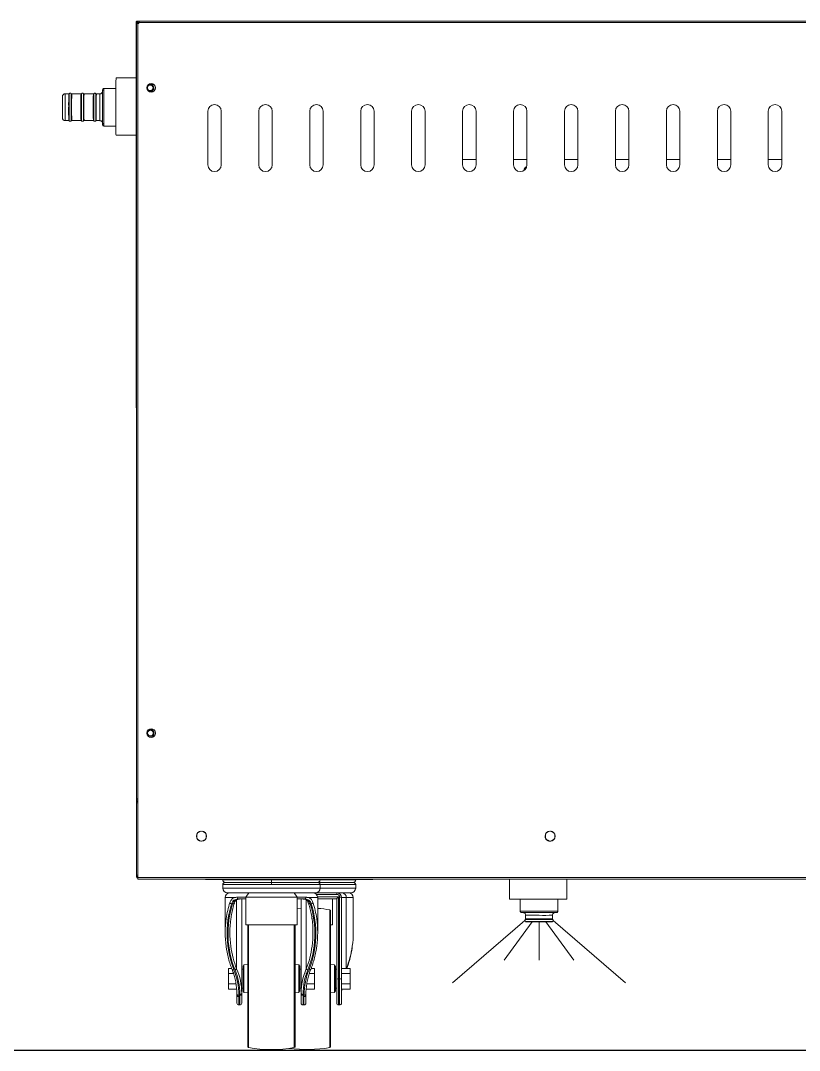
# Model space of a CAD drawing. Header units: millimetres. Extents: x 54215 to 67697, y 23496 to 56611.
# Drawn here: x 57917.3 to 57975.4, y 31055 to 31131.8 of the extents above; entities that cross this region are included whole.
import ezdxf

# ---------------------------------------------------------------- set-up
doc = ezdxf.new("R2010")
doc.units = ezdxf.units.MM
doc.layers.add('no3_paslanmaz gorunus on', color=163, linetype='Continuous', lineweight=15)

# ---------------------------------------------------------------- blocks, each defined once
blk = doc.blocks.new('ASFH8LO')
at = {"layer": 'no3_paslanmaz gorunus on', "linetype": 'Continuous', "lineweight": 0}
for p, q in [((9270.857, 2345.037), (9270.833, 2345.037)), ((9270.857, 2287.594), (9270.833, 2344.938)), ((9270.957, 2345.039), (9270.857, 2345.039)), ((9270.857, 2344.941), (9270.857, 2345.039)), ((9270.857, 2287.102), (9270.857, 2344.941)), ((9270.857, 2344.941), (9270.957, 2344.941)), ((9270.934, 2345.039), (9270.934, 2345.139)), ((9270.957, 2344.941), (9270.957, 2345.039)), ((9270.957, 2345.037), (9270.973, 2345.037)), ((9270.958, 2287.102), (9270.958, 2344.941)), ((9270.973, 2345.039), (9270.973, 2345.139)), ((9270.973, 2345.139), (9271.073, 2345.139)), ((9270.973, 2345.039), (9271.073, 2345.039)), ((9270.973, 2344.939), (9270.973, 2345.039)), ((9358.16, 2345.139), (9271.073, 2345.139)), ((9271.073, 2345.139), (9271.073, 2345.039)), ((9358.161, 2345.039), (9271.073, 2345.039)), ((9275.697, 2345.139), (9346.585, 2345.17)), ((9276.185, 2338.404), (9276.185, 2334.404)), ((9277.185, 2334.404), (9277.185, 2338.404)), ((9279.985, 2338.404), (9279.985, 2334.404)), ((9280.985, 2334.404), (9280.985, 2338.404)), ((9283.785, 2338.404), (9283.785, 2334.404)), ((9284.785, 2334.404), (9284.785, 2338.404)), ((9287.585, 2338.404), (9287.585, 2334.404)), ((9288.585, 2334.404), (9288.585, 2338.404)), ((9291.385, 2338.404), (9291.385, 2334.404)), ((9292.385, 2334.404), (9292.385, 2338.404)), ((9295.185, 2338.404), (9295.185, 2334.404)), ((9296.185, 2334.404), (9296.185, 2338.404)), ((9298.985, 2338.404), (9298.985, 2334.404)), ((9299.985, 2334.404), (9299.985, 2338.404)), ((9302.785, 2338.404), (9302.785, 2334.404)), ((9303.785, 2334.404), (9303.785, 2338.404)), ((9306.585, 2338.404), (9306.585, 2334.404)), ((9307.585, 2334.404), (9307.585, 2338.404)), ((9310.385, 2338.404), (9310.385, 2334.404)), ((9311.385, 2334.404), (9311.385, 2338.404)), ((9314.185, 2338.404), (9314.185, 2334.404)), ((9315.185, 2334.404), (9315.185, 2338.404)), ((9317.985, 2338.404), (9317.985, 2334.404)), ((9318.985, 2334.404), (9318.985, 2338.404)), ((9296.185, 2334.81), (9295.185, 2334.81)), ((9299.985, 2334.81), (9298.985, 2334.81)), ((9303.785, 2334.81), (9302.785, 2334.81)), ((9307.585, 2334.81), (9306.585, 2334.81)), ((9311.385, 2334.81), (9310.385, 2334.81)), ((9315.185, 2334.81), (9314.185, 2334.81)), ((9318.985, 2334.81), (9317.985, 2334.81)), ((9270.958, 2287.102), (9270.857, 2287.102)), ((9270.858, 2287.001), (9270.858, 2287.102)), ((9270.858, 2286.901), (9270.858, 2287.001)), ((9270.958, 2286.901), (9270.858, 2286.901)), ((9270.958, 2286.801), (9270.858, 2286.801)), ((9270.86, 2281.401), (9270.858, 2286.801)), ((9270.958, 2287.102), (9270.96, 2287.102)), ((9270.958, 2286.901), (9270.958, 2287.001)), ((9270.96, 2282.352), (9270.958, 2286.801)), ((9270.959, 2287.001), (9270.959, 2287.102)), ((9270.959, 2287.001), (9270.96, 2287.001)), ((9270.959, 2287), (9270.959, 2287.001)), ((9270.959, 2287), (9270.96, 2287)), ((9270.96, 2284.301), (9270.959, 2287)), ((9270.96, 2287.102), (9270.96, 2281.21)), ((9275.352, 2284.188), (9275.368, 2284.457)), ((9275.433, 2284.555), (9275.674, 2284.675)), ((9275.79, 2284.668), (9276.015, 2284.52)), ((9276.067, 2284.415), (9276.051, 2284.146)), ((9301.352, 2284.188), (9301.368, 2284.457)), ((9301.359, 2284.302), (9301.368, 2284.146)), ((9301.534, 2284.605), (9301.404, 2284.52)), ((9301.433, 2284.555), (9301.674, 2284.675)), ((9301.885, 2284.605), (9301.746, 2284.675)), ((9301.79, 2284.668), (9302.015, 2284.52)), ((9302.06, 2284.302), (9302.051, 2284.457)), ((9302.067, 2284.415), (9302.051, 2284.146)), ((9275.629, 2283.935), (9275.404, 2284.084)), ((9275.987, 2284.049), (9275.746, 2283.928)), ((9301.629, 2283.935), (9301.404, 2284.084)), ((9301.534, 2283.998), (9301.674, 2283.928)), ((9301.987, 2284.049), (9301.746, 2283.928)), ((9301.885, 2283.998), (9302.015, 2284.084)), ((9270.96, 2281.401), (9270.86, 2281.401)), ((9270.96, 2281.301), (9270.86, 2281.301)), ((9358.26, 2281.21), (9270.96, 2281.21)), ((9270.96, 2281.1), (9270.96, 2281.21)), ((9358.26, 2281.1), (9270.96, 2281.1)), ((9270.961, 2281.1), (9270.961, 2281.098)), ((9275.71, 2281.1), (9271.161, 2281.098)), ((9271.161, 2281.1), (9271.161, 2281.098)), ((9276.463, 2281.066), (9276.069, 2281.066)), ((9276.463, 2281.066), (9276.463, 2281.1)), ((9285.39, 2281.066), (9276.463, 2281.066)), ((9277.3, 2281.066), (9277.3, 2281.053)), ((9280.927, 2281.053), (9277.3, 2281.053)), ((9284.554, 2281.053), (9280.927, 2281.053)), ((9284.554, 2281.053), (9284.554, 2281.066)), ((9287.21, 2281.053), (9284.554, 2281.053)), ((9285.39, 2281.066), (9285.39, 2281.1)), ((9285.784, 2281.066), (9285.39, 2281.066)), ((9288.046, 2281.066), (9285.784, 2281.066)), ((9287.21, 2281.053), (9287.21, 2281.066)), ((9288.046, 2281.1), (9288.046, 2281.066)), ((9288.44, 2281.066), (9288.046, 2281.066)), ((9277.3, 2280.688), (9277.3, 2280.426)), ((9277.3, 2280.688), (9280.927, 2280.688)), ((9277.3, 2280.426), (9284.554, 2280.426)), ((9277.424, 2280.84), (9280.927, 2280.84)), ((9280.927, 2280.84), (9284.43, 2280.84)), ((9280.927, 2280.688), (9284.554, 2280.688)), ((9284.433, 2280.84), (9287.086, 2280.84)), ((9284.554, 2280.426), (9284.554, 2280.688)), ((9284.554, 2280.688), (9287.21, 2280.688)), ((9284.554, 2280.426), (9287.21, 2280.426)), ((9287.21, 2280.426), (9287.21, 2280.688)), ((9277.477, 2279.722), (9277.477, 2277.115)), ((9278.152, 2279.722), (9277.477, 2279.722)), ((9279.236, 2280.074), (9277.652, 2280.074)), ((9278.332, 2274.399), (9278.332, 2279.551)), ((9279.012, 2279.743), (9278.366, 2279.743)), ((9279.015, 2279.616), (9278.47, 2279.616)), ((9278.709, 2272.569), (9278.709, 2279.616)), ((9279.015, 2279.757), (9279.012, 2279.743)), ((9279.236, 2280.074), (9279.015, 2279.757)), ((9279.015, 2279.757), (9282.838, 2279.757)), ((9279.015, 2277.7), (9279.015, 2279.757)), ((9279.785, 2280.074), (9279.236, 2280.074)), ((9282.069, 2280.074), (9279.785, 2280.074)), ((9282.618, 2280.074), (9282.069, 2280.074)), ((9284.202, 2280.074), (9282.618, 2280.074)), ((9282.838, 2279.757), (9282.618, 2280.074)), ((9282.841, 2279.757), (9282.838, 2279.757)), ((9282.841, 2277.7), (9282.841, 2279.757)), ((9283.487, 2279.743), (9282.841, 2279.743)), ((9283.383, 2279.616), (9282.841, 2279.616)), ((9283.144, 2272.569), (9283.144, 2279.616)), ((9283.521, 2279.549), (9283.521, 2274.399)), ((9284.376, 2279.722), (9283.702, 2279.722)), ((9284.202, 2280.074), (9285.8, 2280.074)), ((9285.8, 2279.963), (9284.281, 2279.963)), ((9284.37, 2279.787), (9285.941, 2279.787)), ((9284.376, 2277.115), (9284.376, 2279.722)), ((9285.8, 2279.616), (9284.376, 2279.616)), ((9285.494, 2277.7), (9285.494, 2279.616)), ((9285.8, 2279.963), (9285.8, 2280.074)), ((9285.8, 2280.074), (9285.91, 2280.074)), ((9285.8, 2273.623), (9285.8, 2279.619)), ((9286.858, 2280.074), (9285.91, 2280.074)), ((9285.941, 2279.787), (9285.941, 2273.652)), ((9286.011, 2273.652), (9286.011, 2279.751)), ((9286.152, 2279.722), (9286.152, 2273.623)), ((9286.506, 2279.722), (9286.152, 2279.722)), ((9286.506, 2274.433), (9286.506, 2279.722)), ((9287.032, 2279.722), (9286.506, 2279.722)), ((9287.032, 2277.115), (9287.032, 2279.722)), ((9277.953, 2279.264), (9278.031, 2279.264)), ((9278.164, 2279.296), (9278.165, 2279.298)), ((9283.144, 2278.936), (9282.841, 2278.919)), ((9283.689, 2279.296), (9283.689, 2279.298)), ((9283.822, 2279.264), (9283.901, 2279.264)), ((9285.284, 2278.807), (9285.284, 2268.523)), ((9285.343, 2278.737), (9285.343, 2273.665)), ((9282.841, 2277.7), (9279.015, 2277.7)), ((9279.167, 2268.592), (9279.167, 2277.7)), ((9279.226, 2273.665), (9279.226, 2277.7)), ((9282.628, 2273.665), (9282.628, 2277.7)), ((9282.687, 2268.592), (9282.687, 2277.7)), ((9285.494, 2277.7), (9285.343, 2277.7)), ((9277.716, 2274.433), (9277.716, 2274.049)), ((9277.965, 2274.433), (9277.716, 2274.433)), ((9278.815, 2274.369), (9278.709, 2274.369)), ((9278.879, 2274.696), (9278.873, 2274.687)), ((9279.167, 2274.721), (9278.879, 2274.696)), ((9278.879, 2273.665), (9278.879, 2274.696)), ((9282.974, 2274.696), (9282.687, 2274.721)), ((9282.985, 2274.679), (9282.974, 2274.696)), ((9282.974, 2274.696), (9282.974, 2273.665)), ((9283.144, 2274.369), (9283.039, 2274.369)), ((9284.137, 2274.433), (9283.887, 2274.433)), ((9284.137, 2274.433), (9284.137, 2274.049)), ((9285.63, 2274.696), (9285.343, 2274.721)), ((9285.641, 2274.679), (9285.63, 2274.696)), ((9285.63, 2274.696), (9285.63, 2273.665)), ((9285.8, 2274.369), (9285.695, 2274.369)), ((9286.152, 2274.433), (9286.793, 2274.433)), ((9286.793, 2274.049), (9286.793, 2274.433)), ((9278.104, 2274.049), (9277.716, 2274.049)), ((9277.716, 2274.049), (9277.716, 2273.281)), ((9278.879, 2272.634), (9278.879, 2273.665)), ((9279.226, 2268.523), (9279.226, 2273.665)), ((9282.628, 2268.523), (9282.628, 2273.665)), ((9282.974, 2273.665), (9282.974, 2272.634)), ((9283.496, 2274.049), (9283.535, 2274.049)), ((9283.749, 2274.049), (9284.137, 2274.049)), ((9284.137, 2274.049), (9284.137, 2273.281)), ((9285.343, 2273.665), (9285.343, 2268.592)), ((9285.63, 2273.665), (9285.63, 2272.634)), ((9285.8, 2271.848), (9285.8, 2273.623)), ((9285.941, 2273.652), (9286.011, 2273.652)), ((9285.941, 2273.652), (9285.941, 2271.708)), ((9286.011, 2271.708), (9286.011, 2273.652)), ((9286.793, 2274.049), (9286.152, 2274.049)), ((9286.152, 2273.623), (9286.152, 2271.848)), ((9286.793, 2273.281), (9286.793, 2274.049)), ((9277.716, 2273.281), (9277.716, 2272.897)), ((9278.286, 2273.281), (9277.716, 2273.281)), ((9278.333, 2272.897), (9277.716, 2272.897)), ((9278.709, 2272.96), (9278.815, 2272.96)), ((9278.709, 2272.569), (9278.709, 2272.514)), ((9278.868, 2272.65), (9278.879, 2272.634)), ((9278.879, 2272.634), (9279.167, 2272.609)), ((9282.687, 2272.609), (9282.974, 2272.634)), ((9282.974, 2272.634), (9282.98, 2272.643)), ((9283.039, 2272.96), (9283.144, 2272.96)), ((9283.144, 2272.514), (9283.144, 2272.569)), ((9284.137, 2272.897), (9283.521, 2272.897)), ((9284.137, 2273.281), (9283.567, 2273.281)), ((9284.137, 2273.281), (9284.137, 2272.897)), ((9285.343, 2272.609), (9285.63, 2272.634)), ((9285.63, 2272.634), (9285.636, 2272.643)), ((9285.695, 2272.96), (9285.8, 2272.96)), ((9286.152, 2273.281), (9286.793, 2273.281)), ((9286.152, 2272.897), (9286.793, 2272.897)), ((9286.793, 2272.897), (9286.793, 2273.281)), ((9278.357, 2272.42), (9278.356, 2272.514)), ((9278.357, 2271.848), (9278.357, 2272.42)), ((9278.497, 2272.437), (9278.568, 2272.437)), ((9278.497, 2272.437), (9278.498, 2272.334)), ((9278.498, 2272.334), (9278.498, 2271.708)), ((9278.568, 2272.437), (9278.568, 2272.492)), ((9278.568, 2271.708), (9278.568, 2272.437)), ((9278.709, 2272.514), (9278.709, 2271.848)), ((9283.144, 2271.848), (9283.144, 2272.514)), ((9283.285, 2272.492), (9283.285, 2272.437)), ((9283.285, 2272.437), (9283.356, 2272.437)), ((9283.285, 2272.437), (9283.285, 2271.708)), ((9283.356, 2272.334), (9283.356, 2272.437)), ((9283.356, 2271.708), (9283.356, 2272.334)), ((9283.497, 2272.514), (9283.496, 2272.42)), ((9283.496, 2272.42), (9283.496, 2271.848)), ((9278.498, 2271.708), (9278.568, 2271.708)), ((9283.285, 2271.708), (9283.356, 2271.708)), ((9285.941, 2271.708), (9286.011, 2271.708))]:
    blk.add_line(p, q, dxfattribs=at)
at = {"layer": 'no3_paslanmaz gorunus on'}
for p, q in [((9270.836, 2340.903), (9269.339, 2340.903)), ((9265.81, 2339.704), (9265.539, 2339.704)), ((9265.812, 2339.705), (9265.809, 2339.705)), ((9266.727, 2339.704), (9266.033, 2339.704)), ((9267.645, 2339.703), (9266.951, 2339.704)), ((9267.647, 2339.704), (9267.645, 2339.704)), ((9268.139, 2339.703), (9267.869, 2339.703)), ((9269.331, 2340.103), (9268.439, 2340.103)), ((9265.539, 2337.704), (9265.809, 2337.704)), ((9265.81, 2337.703), (9265.812, 2337.703)), ((9266.033, 2337.704), (9266.727, 2337.704)), ((9266.951, 2337.704), (9267.645, 2337.703)), ((9267.646, 2337.703), (9267.647, 2337.703)), ((9267.869, 2337.703), (9268.139, 2337.703)), ((9268.439, 2337.303), (9269.331, 2337.303)), ((9269.336, 2336.62), (9270.836, 2336.62)), ((9298.685, 2281.1), (9298.685, 2279.602)), ((9302.969, 2279.599), (9302.969, 2281.1)), ((9299.485, 2279.594), (9299.485, 2278.702)), ((9302.285, 2278.702), (9302.285, 2279.594)), ((9299.835, 2278.021), (9294.44, 2273.362)), ((9299.885, 2278.402), (9299.885, 2278.132)), ((9301.885, 2278.132), (9301.885, 2278.402)), ((9301.935, 2278.021), (9307.33, 2273.362)), ((9300.385, 2277.903), (9298.278, 2275.047)), ((9299.884, 2277.911), (9299.884, 2277.908)), ((9300.885, 2277.903), (9300.885, 2275.041)), ((9301.385, 2277.903), (9303.492, 2275.047)), ((9301.886, 2277.909), (9301.885, 2277.911))]:
    blk.add_line(p, q, dxfattribs=at)
at = {"layer": 'no3_paslanmaz gorunus on', "linetype": 'Continuous', "lineweight": 0, "flags": 128}
for points in [[(9270.833, 2344.938), (9270.833, 2344.942), (9270.833, 2344.95), (9270.833, 2344.962), (9270.833, 2344.978), (9270.833, 2344.996), (9270.833, 2345.016), (9270.833, 2345.037)], [(9270.934, 2345.139), (9270.953, 2345.139), (9270.971, 2345.139), (9270.973, 2345.139)], [(9270.957, 2345.039), (9270.971, 2345.039), (9270.973, 2345.039)], [(9270.973, 2344.954), (9270.967, 2344.951), (9270.957, 2344.946)], [(9270.959, 2287.001), (9270.939, 2287.001), (9270.92, 2287.001), (9270.903, 2287.001), (9270.887, 2287.001), (9270.875, 2287.001), (9270.865, 2287.001), (9270.86, 2287.001), (9270.858, 2287.001)], [(9270.858, 2286.801), (9270.858, 2286.82), (9270.858, 2286.839), (9270.858, 2286.856), (9270.858, 2286.871), (9270.858, 2286.884), (9270.858, 2286.893), (9270.858, 2286.899), (9270.858, 2286.901)], [(9270.958, 2286.801), (9270.958, 2286.82), (9270.958, 2286.839), (9270.958, 2286.856), (9270.958, 2286.871), (9270.958, 2286.884), (9270.958, 2286.893), (9270.958, 2286.899), (9270.958, 2286.901)], [(9301.422, 2284.072), (9301.406, 2284.092), (9301.368, 2284.159)], [(9302.052, 2284.159), (9302.013, 2284.092), (9301.998, 2284.072)], [(9301.776, 2283.944), (9301.71, 2283.938), (9301.643, 2283.944)], [(9270.86, 2281.301), (9270.86, 2281.303), (9270.86, 2281.308), (9270.86, 2281.317), (9270.86, 2281.33), (9270.86, 2281.345), (9270.86, 2281.362), (9270.86, 2281.381), (9270.86, 2281.401)], [(9271.161, 2281.098), (9271.122, 2281.098), (9271.085, 2281.098), (9271.05, 2281.098), (9271.02, 2281.098), (9270.995, 2281.098), (9270.976, 2281.098), (9270.965, 2281.098), (9270.961, 2281.098)], [(9278.031, 2279.264), (9278.064, 2279.259), (9278.095, 2279.259), (9278.122, 2279.263), (9278.144, 2279.272), (9278.159, 2279.286), (9278.164, 2279.296)], [(9283.822, 2279.264), (9283.79, 2279.259), (9283.759, 2279.259), (9283.731, 2279.263), (9283.71, 2279.272), (9283.695, 2279.286), (9283.689, 2279.296)], [(9277.992, 2274.366), (9277.995, 2274.36), (9278.009, 2274.346), (9278.03, 2274.337), (9278.058, 2274.333), (9278.089, 2274.335), (9278.122, 2274.342)], [(9283.731, 2274.342), (9283.765, 2274.335), (9283.796, 2274.333), (9283.823, 2274.337), (9283.844, 2274.346), (9283.858, 2274.36), (9283.862, 2274.366)], [(9278.568, 2272.492), (9278.596, 2272.494), (9278.622, 2272.498), (9278.647, 2272.505), (9278.668, 2272.515), (9278.685, 2272.526), (9278.698, 2272.54), (9278.706, 2272.554), (9278.709, 2272.569)], [(9283.285, 2272.492), (9283.258, 2272.494), (9283.231, 2272.498), (9283.207, 2272.505), (9283.186, 2272.515), (9283.168, 2272.526), (9283.155, 2272.54), (9283.147, 2272.554), (9283.144, 2272.569)], [(9278.356, 2272.514), (9278.358, 2272.498), (9278.366, 2272.484), (9278.379, 2272.47), (9278.396, 2272.459), (9278.418, 2272.449), (9278.442, 2272.442), (9278.469, 2272.438), (9278.497, 2272.437)], [(9278.357, 2272.42), (9278.36, 2272.403), (9278.368, 2272.387), (9278.381, 2272.372), (9278.398, 2272.359), (9278.42, 2272.348), (9278.444, 2272.34), (9278.47, 2272.335), (9278.498, 2272.334)], [(9278.568, 2272.437), (9278.596, 2272.438), (9278.622, 2272.443), (9278.647, 2272.45), (9278.668, 2272.459), (9278.685, 2272.471), (9278.698, 2272.484), (9278.706, 2272.499), (9278.709, 2272.514)], [(9283.285, 2272.437), (9283.258, 2272.438), (9283.231, 2272.443), (9283.207, 2272.45), (9283.186, 2272.459), (9283.168, 2272.471), (9283.155, 2272.484), (9283.147, 2272.499), (9283.144, 2272.514)], [(9283.356, 2272.437), (9283.384, 2272.438), (9283.411, 2272.442), (9283.436, 2272.449), (9283.457, 2272.459), (9283.475, 2272.47), (9283.487, 2272.484), (9283.495, 2272.498), (9283.497, 2272.514)], [(9283.356, 2272.334), (9283.383, 2272.335), (9283.409, 2272.34), (9283.434, 2272.348), (9283.455, 2272.359), (9283.473, 2272.372), (9283.486, 2272.387), (9283.494, 2272.403), (9283.496, 2272.42)]]:
    blk.add_lwpolyline(points, dxfattribs=at)
at = {"layer": 'no3_paslanmaz gorunus on', "flags": 128}
for points in [[(9269.336, 2336.62), (9269.335, 2336.664), (9269.334, 2336.786), (9269.333, 2336.94), (9269.332, 2337.123), (9269.331, 2337.331), (9269.33, 2337.563), (9269.329, 2337.813), (9269.329, 2338.077), (9269.329, 2338.352), (9269.329, 2338.633), (9269.329, 2338.914), (9269.329, 2339.193), (9269.329, 2339.463), (9269.33, 2339.721), (9269.331, 2339.962), (9269.331, 2340.182), (9269.332, 2340.378), (9269.334, 2340.547), (9269.335, 2340.685), (9269.336, 2340.791), (9269.337, 2340.863), (9269.339, 2340.899), (9269.339, 2340.903)], [(9265.847, 2339.72), (9265.847, 2339.719), (9265.846, 2339.692), (9265.845, 2339.629), (9265.844, 2339.532), (9265.843, 2339.405), (9265.843, 2339.253), (9265.842, 2339.082), (9265.842, 2338.896), (9265.842, 2338.704)], [(9265.996, 2339.72), (9265.996, 2339.719), (9265.995, 2339.692), (9265.994, 2339.629), (9265.993, 2339.532), (9265.993, 2339.405), (9265.992, 2339.253), (9265.991, 2339.082), (9265.991, 2338.896), (9265.991, 2338.704)], [(9266.723, 2338.704), (9266.723, 2338.514), (9266.723, 2338.332), (9266.723, 2338.163), (9266.724, 2338.014), (9266.724, 2337.889), (9266.725, 2337.794), (9266.726, 2337.732), (9266.727, 2337.705), (9266.728, 2337.714), (9266.729, 2337.759), (9266.73, 2337.838), (9266.73, 2337.948), (9266.731, 2338.085), (9266.732, 2338.245), (9266.732, 2338.422), (9266.732, 2338.609), (9266.732, 2338.799), (9266.732, 2338.985), (9266.732, 2339.162), (9266.731, 2339.322), (9266.731, 2339.459), (9266.73, 2339.57), (9266.729, 2339.649), (9266.728, 2339.693), (9266.727, 2339.702), (9266.726, 2339.675), (9266.725, 2339.613), (9266.725, 2339.518), (9266.724, 2339.394), (9266.723, 2339.244), (9266.723, 2339.075), (9266.723, 2338.893), (9266.723, 2338.704)], [(9266.765, 2339.72), (9266.765, 2339.719), (9266.764, 2339.692), (9266.763, 2339.628), (9266.762, 2339.532), (9266.761, 2339.405), (9266.761, 2339.253), (9266.76, 2339.081), (9266.76, 2338.896), (9266.76, 2338.704)], [(9266.914, 2339.72), (9266.914, 2339.719), (9266.913, 2339.692), (9266.912, 2339.628), (9266.911, 2339.532), (9266.91, 2339.405), (9266.91, 2339.253), (9266.909, 2339.081), (9266.909, 2338.896), (9266.909, 2338.704)], [(9267.682, 2339.72), (9267.682, 2339.719), (9267.681, 2339.691), (9267.68, 2339.628), (9267.68, 2339.532), (9267.679, 2339.405), (9267.678, 2339.253), (9267.678, 2339.081), (9267.678, 2338.896), (9267.678, 2338.703)], [(9267.832, 2339.72), (9267.831, 2339.719), (9267.83, 2339.691), (9267.83, 2339.628), (9267.829, 2339.532), (9267.828, 2339.405), (9267.827, 2339.253), (9267.827, 2339.081), (9267.827, 2338.896), (9267.827, 2338.703)], [(9268.339, 2340.003), (9268.339, 2339.999), (9268.338, 2339.964), (9268.337, 2339.894), (9268.336, 2339.792), (9268.335, 2339.66), (9268.334, 2339.502), (9268.334, 2339.322), (9268.333, 2339.126), (9268.333, 2338.917), (9268.333, 2338.703)], [(9268.439, 2340.103), (9268.439, 2340.093), (9268.437, 2340.048), (9268.436, 2339.968), (9268.435, 2339.856), (9268.435, 2339.713), (9268.434, 2339.544), (9268.433, 2339.354), (9268.433, 2339.147), (9268.433, 2338.928), (9268.432, 2338.703)], [(9265.337, 2339.403), (9265.337, 2339.314), (9265.336, 2339.188), (9265.336, 2339.04), (9265.335, 2338.876), (9265.335, 2338.704)], [(9265.335, 2338.704), (9265.335, 2338.532), (9265.336, 2338.368), (9265.336, 2338.22), (9265.337, 2338.094), (9265.337, 2337.997), (9265.338, 2337.953)], [(9265.337, 2339.413), (9265.337, 2339.411), (9265.337, 2339.403)], [(9268.333, 2338.703), (9268.333, 2338.489), (9268.333, 2338.281), (9268.334, 2338.085), (9268.334, 2337.905), (9268.335, 2337.747), (9268.336, 2337.615), (9268.336, 2337.513), (9268.337, 2337.443), (9268.338, 2337.408), (9268.339, 2337.404)], [(9268.432, 2338.703), (9268.433, 2338.479), (9268.433, 2338.26), (9268.433, 2338.053), (9268.434, 2337.862), (9268.434, 2337.694), (9268.435, 2337.551), (9268.436, 2337.439), (9268.437, 2337.359), (9268.438, 2337.314), (9268.439, 2337.303)], [(9302.969, 2279.599), (9302.924, 2279.598), (9302.802, 2279.597), (9302.648, 2279.596), (9302.466, 2279.595), (9302.257, 2279.594), (9302.026, 2279.593), (9301.776, 2279.593), (9301.511, 2279.592), (9301.236, 2279.592), (9300.956, 2279.592), (9300.674, 2279.592), (9300.396, 2279.592), (9300.125, 2279.592), (9299.868, 2279.593), (9299.627, 2279.594), (9299.406, 2279.595), (9299.21, 2279.596), (9299.041, 2279.597), (9298.903, 2279.598), (9298.797, 2279.599), (9298.726, 2279.6), (9298.69, 2279.602), (9298.685, 2279.602)], [(9299.485, 2278.702), (9299.495, 2278.702), (9299.54, 2278.701), (9299.62, 2278.7), (9299.733, 2278.699), (9299.875, 2278.698), (9300.044, 2278.697), (9300.234, 2278.696), (9300.442, 2278.696), (9300.66, 2278.696), (9300.885, 2278.696)], [(9299.585, 2278.602), (9299.589, 2278.602), (9299.625, 2278.601), (9299.694, 2278.6), (9299.797, 2278.599), (9299.929, 2278.598), (9300.086, 2278.597), (9300.266, 2278.597), (9300.463, 2278.596), (9300.671, 2278.596), (9300.885, 2278.596)], [(9299.868, 2278.095), (9299.869, 2278.094), (9299.897, 2278.093), (9299.96, 2278.093), (9300.057, 2278.092), (9300.183, 2278.091), (9300.335, 2278.091), (9300.507, 2278.09), (9300.692, 2278.09), (9300.885, 2278.09)], [(9299.868, 2277.946), (9299.869, 2277.945), (9299.897, 2277.944), (9299.96, 2277.944), (9300.057, 2277.943), (9300.183, 2277.942), (9300.335, 2277.941), (9300.507, 2277.941), (9300.692, 2277.941), (9300.885, 2277.941)], [(9300.885, 2278.696), (9301.11, 2278.696), (9301.328, 2278.696), (9301.536, 2278.696), (9301.726, 2278.697), (9301.895, 2278.697), (9302.037, 2278.698), (9302.15, 2278.699), (9302.23, 2278.7), (9302.275, 2278.701), (9302.285, 2278.702)], [(9300.885, 2278.596), (9301.099, 2278.596), (9301.307, 2278.596), (9301.504, 2278.597), (9301.683, 2278.597), (9301.841, 2278.598), (9301.973, 2278.599), (9302.075, 2278.6), (9302.145, 2278.601), (9302.181, 2278.602), (9302.185, 2278.602)]]:
    blk.add_lwpolyline(points, dxfattribs=at)
at = {"layer": 'no3_paslanmaz gorunus on', "linetype": 'Continuous', "lineweight": 0}
for centre, radius in [((9271.96, 2340.154), 0.325), ((9271.886, 2340.152), 0.21), ((9271.96, 2292.002), 0.325), ((9271.906, 2292), 0.21), ((9275.71, 2284.302), 0.375), ((9301.71, 2284.302), 0.375)]:
    blk.add_circle(centre, radius, dxfattribs=at)
for centre, radius, start, end in [((9270.973, 2345.039), 0.1, 261.20861, 0), ((9271.886, 2340.152), 0.275, 234.09863, 128.41103), ((9276.685, 2338.404), 0.5, 0, 180), ((9280.485, 2338.404), 0.5, 0, 180), ((9284.285, 2338.404), 0.5, 0, 180), ((9288.085, 2338.404), 0.5, 0, 180), ((9291.885, 2338.404), 0.5, 0, 180), ((9295.685, 2338.404), 0.5, 0, 180), ((9299.485, 2338.404), 0.5, 0, 180), ((9303.285, 2338.404), 0.5, 0, 180), ((9307.085, 2338.404), 0.5, 0, 180), ((9310.885, 2338.404), 0.5, 0, 180), ((9314.685, 2338.404), 0.5, 0, 180), ((9318.485, 2338.404), 0.5, 0, 180), ((9276.685, 2334.404), 0.5, 180, 0), ((9280.485, 2334.404), 0.5, 180, 0), ((9284.285, 2334.404), 0.5, 180, 0), ((9288.085, 2334.404), 0.5, 180, 0), ((9291.885, 2334.404), 0.5, 180.00001, 0), ((9295.685, 2334.404), 0.5, 180.00001, 0), ((9299.485, 2334.404), 0.5, 180, 0), ((9300.161, 2333.91), 0.425, 116.38982, 171.28629), ((9303.285, 2334.404), 0.5, 180, 0), ((9307.085, 2334.404), 0.5, 180, 0), ((9310.885, 2334.404), 0.5, 180, 0), ((9314.685, 2334.404), 0.5, 180, 0), ((9318.485, 2334.404), 0.5, 180, 0), ((9271.906, 2292), 0.275, 203.82227, 159.64769), ((9270.961, 2281.301), 0.101, 180.0245, 270.0245), ((9276.069, 2281.136), 0.0704, 211.15398, 270), ((9285.784, 2281.136), 0.0704, 270, 328.72546), ((9288.44, 2281.136), 0.0704, 270, 328.72546), ((9277.652, 2280.426), 0.352, 180, 270), ((9284.202, 2280.426), 0.352, 270, 0), ((9286.858, 2280.426), 0.352, 270, 0), ((9277.829, 2279.722), 0.352, 90, 180), ((9278.489, 2279.737), 0.123, 177.25796, 261.31735), ((9283.365, 2279.737), 0.123, 278.68083, 2.74065), ((9284.024, 2279.722), 0.352, 0, 90), ((9285.8, 2279.722), 0.352, 0, 90), ((9285.8, 2279.751), 0.211, 0, 90), ((9286.045, 2279.563), 0.192, 55.98491, 100.11262), ((9286.179, 2279.746), 0.329, 355.67415, 84.89183), ((9286.68, 2279.722), 0.352, 0, 90), ((9277.987, 2279.464), 0.203, 217.31199, 260.15844), ((9283.866, 2279.464), 0.203, 279.84192, 322.68526), ((9283.583, 2268.385), 10.56, 80.73077, 85.68956), ((9285.272, 2278.737), 0.0704, 360, 80.73077), ((9278.155, 2274.542), 0.227, 285.04323, 321.12574), ((9283.698, 2274.542), 0.227, 218.87426, 254.95677), ((9285.907, 2273.464), 0.192, 79.91197, 123.98951), ((9286.045, 2273.464), 0.192, 56.00936, 100.08817), ((9278.498, 2271.848), 0.141, 180, 270), ((9278.568, 2271.848), 0.141, 270, 0), ((9283.285, 2271.848), 0.141, 180, 270), ((9283.356, 2271.848), 0.141, 270, 0), ((9285.941, 2271.848), 0.141, 180, 270), ((9286.011, 2271.848), 0.141, 270, 0), ((9279.237, 2268.592), 0.0704, 180, 260.73077), ((9280.927, 2278.945), 10.56, 260.73077, 279.26923), ((9283.583, 2278.945), 10.56, 262.77575, 279.26923), ((9282.616, 2268.592), 0.0704, 279.26923, 0), ((9285.272, 2268.592), 0.0704, 279.26923, 0)]:
    blk.add_arc(centre, radius, start, end, dxfattribs=at)
at = {"layer": 'no3_paslanmaz gorunus on'}
for centre, radius, start, end in [((9315.436, 2338.959), 49.902, 179.14511, 180.2933), ((9315.718, 2338.959), 49.913, 179.14527, 180.29321), ((9315.93, 2338.959), 49.902, 179.14511, 180.2933), ((9316.848, 2338.959), 49.902, 179.14511, 180.2933), ((9317.553, 2338.959), 49.913, 179.14527, 180.29321), ((9317.766, 2338.959), 49.902, 179.14511, 180.2933), ((9318.047, 2338.959), 49.914, 179.14527, 180.2932), ((9267.137, 2339.931), 1.205, 359.45243, 3.4588), ((9310.748, 2338.413), 45.214, 179.63182, 180.89906), ((9311.066, 2338.413), 45.262, 179.63234, 180.89824), ((9312.336, 2338.409), 46.495, 179.63732, 180.89018), ((9311.349, 2338.407), 45.359, 179.62532, 180.90954), ((9311.242, 2338.413), 45.214, 179.63182, 180.89906), ((9313.254, 2338.409), 46.495, 179.63732, 180.89018), ((9312.267, 2338.407), 45.359, 179.62532, 180.90954), ((9312.16, 2338.413), 45.214, 179.63182, 180.89906), ((9312.902, 2338.413), 45.262, 179.63234, 180.89824), ((9314.171, 2338.409), 46.495, 179.63732, 180.89018), ((9313.185, 2338.407), 45.359, 179.62532, 180.90954), ((9313.077, 2338.413), 45.214, 179.63182, 180.89906), ((9313.414, 2338.413), 45.281, 179.63253, 180.89792), ((9265.556, 2337.523), 2.786, 357.53234, 0.01867), ((9299.658, 2277.4), 1.205, 89.45243, 93.4588), ((9300.63, 2328.311), 49.914, 269.14527, 270.2932), ((9300.629, 2328.029), 49.902, 269.14511, 270.2933), ((9301.175, 2323.677), 45.281, 269.63253, 270.89792), ((9301.175, 2323.341), 45.214, 269.63182, 270.89906), ((9301.182, 2323.448), 45.359, 269.62532, 270.90954), ((9301.179, 2324.434), 46.495, 269.63732, 270.89018), ((9302.065, 2275.819), 2.786, 87.53234, 90.01867), ((9300.629, 2327.816), 49.913, 269.14527, 270.29321), ((9301.175, 2323.165), 45.262, 269.63234, 270.89824)]:
    blk.add_arc(centre, radius, start, end, dxfattribs=at)
at = {"layer": 'no3_paslanmaz gorunus on', "linetype": 'Continuous', "lineweight": 0}
for centre, major_axis, ratio, start_param, end_param in [((9285.941, 2279.757), (0.14, 0.14), 0.107044, 1.464158, 3.034954), ((9280.927, 2277.038), (0, 5.08), 0.651322, 1.117183, 2.13022), ((9280.927, 2277.038), (0, 4.972), 0.651322, 1.106557, 2.148604), ((9280.927, 2277.115), (0, 5.08), 0.679037, 1.117183, 1.362702), ((9280.927, 2277.038), (0, 4.972), 0.651322, 4.134582, 5.176628), ((9280.927, 2277.038), (0, 5.08), 0.651322, 4.152965, 5.166002), ((9280.927, 2277.115), (0, 5.08), 0.679037, 4.917635, 5.166002), ((9280.927, 2277.115), (0, 5.08), 0.679037, 1.362702, 1.775948), ((9280.927, 2277.115), (0, 4.972), 0.623003, 1.362093, 1.779277), ((9280.927, 2277.115), (0, 4.972), 0.623003, 4.504186, 4.921527), ((9280.927, 2277.115), (0, 5.08), 0.679037, 4.507944, 4.917635), ((9283.583, 2277.115), (0, 5.08), 0.679037, 4.507894, 4.712389), ((9280.927, 2277.115), (0, 4.972), 0.623003, 1.779277, 2.148604), ((9280.927, 2277.115), (0, 4.972), 0.623003, 4.134582, 4.504186), ((9283.583, 2277.115), (0, 5.08), 0.679037, 4.156211, 4.507894), ((9276.034, 2272.334), (0, 3.783), 0.651322, 4.73943, 5.271813), ((9276.386, 2272.492), (0, 3.351), 0.651322, 4.712389, 5.290196), ((9276.386, 2272.569), (0, 3.351), 0.693342, 4.712389, 5.290196), ((9285.468, 2272.569), (0, 3.351), 0.693342, 0.992989, 1.570796), ((9285.468, 2272.492), (0, 3.351), 0.651322, 0.992989, 1.570796), ((9285.82, 2272.334), (0, 3.783), 0.651322, 1.011372, 1.543755), ((9288.475, 2272.411), (0, 3.783), 0.614103, 1.442169, 1.543755)]:
    blk.add_ellipse(centre, major_axis=major_axis, ratio=ratio, start_param=start_param, end_param=end_param, dxfattribs=at)
for points, knots in [([(9270.934, 2345.139), (9270.927, 2345.138), (9270.913, 2345.137), (9270.888, 2345.129), (9270.86, 2345.11), (9270.837, 2345.076), (9270.834, 2345.05), (9270.833, 2345.037)], [0, 0, 0, 0, 0.130096, 0.258835, 0.511146, 0.758202, 1, 1, 1, 1]), ([(9270.833, 2344.938), (9270.834, 2344.938), (9270.835, 2344.938), (9270.846, 2344.939), (9270.852, 2344.939)], [0, 0, 0, 0, 0.43717, 1, 1, 1, 1]), ([(9270.857, 2344.941), (9270.859, 2344.941), (9270.862, 2344.941), (9270.885, 2344.941), (9270.918, 2344.941), (9270.944, 2344.941), (9270.958, 2344.941)], [0, 0, 0, 0, 0.250013, 0.500006, 0.749995, 1, 1, 1, 1]), ([(9271.073, 2345.039), (9271.073, 2345.052), (9271.073, 2345.078), (9271.073, 2345.111), (9271.073, 2345.13), (9271.073, 2345.138), (9271.073, 2345.139), (9271.073, 2345.139)], [0, 0, 0, 0, 0.242328, 0.489566, 0.74166, 0.870224, 1, 1, 1, 1]), ([(9277.3, 2281.053), (9277.302, 2281.029), (9277.307, 2280.98), (9277.345, 2280.914), (9277.403, 2280.861), (9277.452, 2280.847), (9277.475, 2280.84)], [0, 0, 0, 0, 0.236046, 0.491153, 0.751108, 1, 1, 1, 1]), ([(9280.927, 2280.84), (9280.927, 2280.848), (9280.927, 2280.865), (9280.927, 2280.924), (9280.927, 2280.989), (9280.927, 2281.032), (9280.927, 2281.053)], [0, 0, 0, 0, 0.279531, 0.570537, 0.793266, 1, 1, 1, 1]), ([(9284.378, 2280.84), (9284.402, 2280.847), (9284.451, 2280.861), (9284.509, 2280.914), (9284.547, 2280.98), (9284.552, 2281.029), (9284.554, 2281.053)], [0, 0, 0, 0, 0.2488896, 0.5088423, 0.763956, 1, 1, 1, 1]), ([(9287.034, 2280.84), (9287.058, 2280.847), (9287.107, 2280.861), (9287.165, 2280.914), (9287.203, 2280.98), (9287.207, 2281.029), (9287.21, 2281.053)], [0, 0, 0, 0, 0.248907, 0.508844, 0.763957, 1, 1, 1, 1]), ([(9277.424, 2280.84), (9277.407, 2280.834), (9277.372, 2280.824), (9277.331, 2280.786), (9277.305, 2280.739), (9277.301, 2280.705), (9277.3, 2280.688)], [0, 0, 0, 0, 0.249312, 0.509242, 0.764112, 1, 1, 1, 1]), ([(9280.927, 2280.688), (9280.927, 2280.707), (9280.927, 2280.746), (9280.927, 2280.793), (9280.927, 2280.826), (9280.927, 2280.835), (9280.927, 2280.84)], [0, 0, 0, 0, 0.265415, 0.552725, 0.781187, 1, 1, 1, 1]), ([(9284.554, 2280.688), (9284.552, 2280.705), (9284.549, 2280.739), (9284.522, 2280.786), (9284.481, 2280.824), (9284.447, 2280.834), (9284.43, 2280.84)], [0, 0, 0, 0, 0.235891, 0.49076, 0.750689, 1, 1, 1, 1]), ([(9287.21, 2280.688), (9287.208, 2280.705), (9287.205, 2280.739), (9287.178, 2280.786), (9287.137, 2280.824), (9287.103, 2280.834), (9287.086, 2280.84)], [0, 0, 0, 0, 0.235891, 0.49076, 0.750689, 1, 1, 1, 1]), ([(9277.826, 2279.341), (9277.86, 2279.42), (9277.927, 2279.579), (9278.052, 2279.68), (9278.133, 2279.714), (9278.152, 2279.722)], [0, 0, 0, 0, 0.43061, 0.865019, 1, 1, 1, 1]), ([(9278.47, 2279.616), (9278.425, 2279.614), (9278.333, 2279.61), (9278.19, 2279.564), (9278.05, 2279.466), (9277.985, 2279.331), (9277.953, 2279.264)], [0, 0, 0, 0, 0.203281, 0.41138, 0.708451, 1, 1, 1, 1]), ([(9278.031, 2279.264), (9278.064, 2279.331), (9278.131, 2279.466), (9278.274, 2279.563), (9278.421, 2279.61), (9278.517, 2279.614), (9278.566, 2279.616)], [0, 0, 0, 0, 0.288992, 0.583674, 0.78908, 1, 1, 1, 1]), ([(9278.366, 2279.743), (9278.335, 2279.743), (9278.274, 2279.741), (9278.204, 2279.732), (9278.164, 2279.725), (9278.152, 2279.722), (9278.152, 2279.722)], [0, 0, 0, 0, 0.415025, 0.818505, 0.989199, 1, 1, 1, 1]), ([(9278.166, 2279.295), (9278.172, 2279.315), (9278.19, 2279.373), (9278.231, 2279.448), (9278.285, 2279.518), (9278.35, 2279.57), (9278.434, 2279.603), (9278.509, 2279.619), (9278.561, 2279.615), (9278.568, 2279.614)], [0, 0, 0, 0, 0.078502, 0.231026, 0.38798, 0.55406, 0.748367, 0.963602, 1, 1, 1, 1]), ([(9279.012, 2279.743), (9279.013, 2279.732), (9279.013, 2279.719), (9279.015, 2279.708), (9279.015, 2279.706)], [0, 0, 0, 0, 0.829913, 1, 1, 1, 1]), ([(9283.287, 2279.616), (9283.288, 2279.616), (9283.337, 2279.616), (9283.432, 2279.609), (9283.579, 2279.564), (9283.722, 2279.466), (9283.789, 2279.331), (9283.822, 2279.264)], [0, 0, 0, 0, 0.003457, 0.20751, 0.416333, 0.71101, 1, 1, 1, 1]), ([(9283.293, 2279.615), (9283.328, 2279.613), (9283.402, 2279.61), (9283.487, 2279.578), (9283.557, 2279.529), (9283.614, 2279.461), (9283.658, 2279.384), (9283.679, 2279.321), (9283.687, 2279.295)], [0, 0, 0, 0, 0.186761, 0.394143, 0.582183, 0.741045, 0.894009, 1, 1, 1, 1]), ([(9283.901, 2279.264), (9283.876, 2279.319), (9283.817, 2279.447), (9283.687, 2279.553), (9283.535, 2279.608), (9283.434, 2279.613), (9283.383, 2279.616)], [0, 0, 0, 0, 0.235428, 0.54804, 0.770276, 1, 1, 1, 1]), ([(9283.702, 2279.722), (9283.701, 2279.722), (9283.689, 2279.725), (9283.649, 2279.732), (9283.58, 2279.741), (9283.518, 2279.743), (9283.487, 2279.743)], [0, 0, 0, 0, 0.010801, 0.181486, 0.584982, 1, 1, 1, 1]), ([(9283.702, 2279.722), (9283.729, 2279.71), (9283.821, 2279.669), (9283.94, 2279.556), (9284.001, 2279.406), (9284.027, 2279.341)], [0, 0, 0, 0, 0.194166, 0.652164, 1, 1, 1, 1]), ([(9277.902, 2278.124), (9277.91, 2278.194), (9277.938, 2278.418), (9278.016, 2278.778), (9278.101, 2279.098), (9278.155, 2279.265), (9278.165, 2279.298)], [0, 0, 0, 0, 0.176022, 0.565393, 0.916524, 1, 1, 1, 1]), ([(9283.689, 2279.298), (9283.712, 2279.224), (9283.78, 2279.007), (9283.869, 2278.636), (9283.932, 2278.319), (9283.951, 2278.147), (9283.953, 2278.127)], [0, 0, 0, 0, 0.190733, 0.565532, 0.951656, 1, 1, 1, 1]), ([(9277.551, 2276.063), (9277.565, 2275.963), (9277.599, 2275.705), (9277.687, 2275.297), (9277.809, 2274.858), (9277.918, 2274.55), (9277.981, 2274.393), (9277.992, 2274.366)], [0, 0, 0, 0, 0.172784, 0.447862, 0.713689, 0.950452, 1, 1, 1, 1]), ([(9283.862, 2274.366), (9283.89, 2274.438), (9283.973, 2274.65), (9284.09, 2275.011), (9284.202, 2275.457), (9284.274, 2275.811), (9284.297, 2276.017), (9284.303, 2276.066)], [0, 0, 0, 0, 0.1309992, 0.3828056, 0.6439064, 0.9147038, 1, 1, 1, 1]), ([(9286.543, 2274.433), (9286.563, 2274.483), (9286.637, 2274.672), (9286.746, 2275.011), (9286.858, 2275.457), (9286.929, 2275.811), (9286.953, 2276.017), (9286.959, 2276.066)], [0, 0, 0, 0, 0.094383, 0.356885, 0.62908, 0.91138, 1, 1, 1, 1]), ([(9277.992, 2274.366), (9278.015, 2274.307), (9278.085, 2274.129), (9278.179, 2273.823), (9278.267, 2273.441), (9278.327, 2273.041), (9278.351, 2272.728), (9278.355, 2272.55), (9278.356, 2272.511)], [0, 0, 0, 0, 0.099212, 0.29693, 0.50305, 0.717382, 0.937447, 1, 1, 1, 1]), ([(9278.815, 2274.512), (9278.815, 2274.544), (9278.815, 2274.608), (9278.815, 2274.635), (9278.815, 2274.606), (9278.815, 2274.522), (9278.815, 2274.398), (9278.815, 2274.211), (9278.815, 2273.961), (9278.815, 2273.756), (9278.815, 2273.665)], [0, 0, 0, 0, 0.117139, 0.237881, 0.358623, 0.475761, 0.586293, 0.688198, 0.862338, 1, 1, 1, 1]), ([(9278.854, 2274.657), (9278.853, 2274.657), (9278.846, 2274.647), (9278.838, 2274.607), (9278.827, 2274.558), (9278.824, 2274.548)], [0, 0, 0, 0, 0.042499, 0.807073, 1, 1, 1, 1]), ([(9283.029, 2274.549), (9283.028, 2274.552), (9283.026, 2274.563), (9283.016, 2274.606), (9283.008, 2274.633), (9283.001, 2274.656)], [0, 0, 0, 0, 0.046694, 0.196715, 1, 1, 1, 1]), ([(9283.039, 2274.512), (9283.039, 2274.544), (9283.039, 2274.608), (9283.039, 2274.635), (9283.039, 2274.606), (9283.039, 2274.522), (9283.039, 2274.398), (9283.039, 2274.211), (9283.039, 2273.961), (9283.039, 2273.756), (9283.039, 2273.665)], [0, 0, 0, 0, 0.117139, 0.237881, 0.358623, 0.475761, 0.586293, 0.688198, 0.862338, 1, 1, 1, 1]), ([(9283.497, 2272.511), (9283.499, 2272.584), (9283.506, 2272.797), (9283.539, 2273.146), (9283.608, 2273.55), (9283.704, 2273.927), (9283.794, 2274.196), (9283.85, 2274.336), (9283.862, 2274.366)], [0, 0, 0, 0, 0.116291, 0.33834, 0.555549, 0.765062, 0.950375, 1, 1, 1, 1]), ([(9285.685, 2274.549), (9285.684, 2274.552), (9285.682, 2274.563), (9285.672, 2274.606), (9285.664, 2274.633), (9285.657, 2274.656)], [0, 0, 0, 0, 0.046694, 0.196707, 1, 1, 1, 1]), ([(9285.695, 2273.665), (9285.695, 2273.756), (9285.695, 2273.961), (9285.695, 2274.211), (9285.695, 2274.398), (9285.695, 2274.522), (9285.695, 2274.606), (9285.695, 2274.635), (9285.695, 2274.608), (9285.695, 2274.544), (9285.695, 2274.512)], [0, 0, 0, 0, 0.137662, 0.311802, 0.413706, 0.524238, 0.641377, 0.762119, 0.882861, 1, 1, 1, 1]), ([(9278.879, 2273.665), (9278.87, 2273.665), (9278.85, 2273.665), (9278.829, 2273.665), (9278.817, 2273.665), (9278.815, 2273.665), (9278.815, 2273.665)], [0, 0, 0, 0, 0.271369, 0.562145, 0.788668, 1, 1, 1, 1]), ([(9278.815, 2272.817), (9278.815, 2272.785), (9278.815, 2272.721), (9278.815, 2272.695), (9278.815, 2272.723), (9278.815, 2272.807), (9278.815, 2272.931), (9278.815, 2273.119), (9278.815, 2273.368), (9278.815, 2273.574), (9278.815, 2273.665)], [0, 0, 0, 0, 0.117138, 0.23788, 0.358621, 0.475758, 0.586289, 0.688193, 0.862333, 1, 1, 1, 1]), ([(9283.039, 2273.665), (9283.038, 2273.665), (9283.035, 2273.665), (9283.018, 2273.665), (9282.997, 2273.665), (9282.982, 2273.665), (9282.974, 2273.665)], [0, 0, 0, 0, 0.271348, 0.562182, 0.788658, 1, 1, 1, 1]), ([(9283.039, 2273.665), (9283.039, 2273.574), (9283.039, 2273.368), (9283.039, 2273.119), (9283.039, 2272.931), (9283.039, 2272.807), (9283.039, 2272.723), (9283.039, 2272.695), (9283.039, 2272.721), (9283.039, 2272.785), (9283.039, 2272.817)], [0, 0, 0, 0, 0.137667, 0.311807, 0.413711, 0.524242, 0.641379, 0.76212, 0.882862, 1, 1, 1, 1]), ([(9285.695, 2273.665), (9285.694, 2273.665), (9285.691, 2273.665), (9285.674, 2273.665), (9285.653, 2273.665), (9285.638, 2273.665), (9285.63, 2273.665)], [0, 0, 0, 0, 0.271348, 0.562182, 0.788658, 1, 1, 1, 1]), ([(9285.695, 2273.665), (9285.695, 2273.574), (9285.695, 2273.368), (9285.695, 2273.119), (9285.695, 2272.931), (9285.695, 2272.807), (9285.695, 2272.723), (9285.695, 2272.695), (9285.695, 2272.721), (9285.695, 2272.785), (9285.695, 2272.817)], [0, 0, 0, 0, 0.137667, 0.311806, 0.41371, 0.524241, 0.641379, 0.762121, 0.882862, 1, 1, 1, 1]), ([(9278.824, 2272.78), (9278.825, 2272.778), (9278.828, 2272.767), (9278.837, 2272.723), (9278.845, 2272.696), (9278.852, 2272.674)], [0, 0, 0, 0, 0.046698, 0.196719, 1, 1, 1, 1]), ([(9283, 2272.672), (9283, 2272.673), (9283.007, 2272.682), (9283.015, 2272.723), (9283.027, 2272.771), (9283.029, 2272.781)], [0, 0, 0, 0, 0.042501, 0.807076, 1, 1, 1, 1]), ([(9285.656, 2272.672), (9285.656, 2272.673), (9285.663, 2272.682), (9285.671, 2272.723), (9285.683, 2272.771), (9285.685, 2272.781)], [0, 0, 0, 0, 0.042499, 0.807076, 1, 1, 1, 1]), ([(9286.153, 2272.511), (9286.155, 2272.584), (9286.157, 2272.713), (9286.171, 2272.841), (9286.177, 2272.897)], [0, 0, 0, 0, 0.568605, 1, 1, 1, 1])]:
    blk.add_open_spline(points, degree=3, knots=knots, dxfattribs=at)
at = {"layer": 'no3_paslanmaz gorunus on'}
for points, knots in [([(9265.537, 2339.702), (9265.515, 2339.7), (9265.473, 2339.697), (9265.42, 2339.668), (9265.384, 2339.632), (9265.361, 2339.597), (9265.348, 2339.565), (9265.343, 2339.542), (9265.341, 2339.528), (9265.34, 2339.52), (9265.339, 2339.512), (9265.339, 2339.502), (9265.338, 2339.482), (9265.338, 2339.45), (9265.337, 2339.412), (9265.337, 2339.401)], [0, 0, 0, 0, 0.097618, 0.186691, 0.260544, 0.322957, 0.374141, 0.411978, 0.434261, 0.452953, 0.479586, 0.53552, 0.682053, 0.911225, 1, 1, 1, 1]), ([(9266.004, 2339.71), (9266.002, 2339.713), (9265.994, 2339.725), (9265.973, 2339.742), (9265.94, 2339.754), (9265.904, 2339.754), (9265.874, 2339.743), (9265.852, 2339.728), (9265.844, 2339.716), (9265.84, 2339.711)], [0, 0, 0, 0, 0.053937, 0.2270058, 0.4095147, 0.597527, 0.7702373, 0.9100951, 1, 1, 1, 1]), ([(9266.921, 2339.709), (9266.92, 2339.712), (9266.912, 2339.725), (9266.891, 2339.741), (9266.858, 2339.754), (9266.822, 2339.754), (9266.791, 2339.743), (9266.77, 2339.727), (9266.761, 2339.716), (9266.758, 2339.711)], [0, 0, 0, 0, 0.053937, 0.227006, 0.409515, 0.597527, 0.770237, 0.910095, 1, 1, 1, 1]), ([(9267.839, 2339.709), (9267.837, 2339.712), (9267.83, 2339.725), (9267.808, 2339.741), (9267.775, 2339.754), (9267.74, 2339.754), (9267.709, 2339.743), (9267.688, 2339.727), (9267.679, 2339.715), (9267.676, 2339.711)], [0, 0, 0, 0, 0.053937, 0.227006, 0.409515, 0.597527, 0.770237, 0.910095, 1, 1, 1, 1]), ([(9268.334, 2339.859), (9268.333, 2339.853), (9268.328, 2339.832), (9268.307, 2339.789), (9268.265, 2339.743), (9268.205, 2339.709), (9268.159, 2339.706), (9268.137, 2339.704)], [0, 0, 0, 0, 0.076539, 0.260842, 0.506663, 0.754056, 1, 1, 1, 1]), ([(9268.438, 2340.102), (9268.427, 2340.102), (9268.406, 2340.1), (9268.38, 2340.085), (9268.361, 2340.067), (9268.35, 2340.05), (9268.344, 2340.035), (9268.342, 2340.025), (9268.341, 2340.022), (9268.341, 2340.021)], [0, 0, 0, 0, 0.226079, 0.429746, 0.599008, 0.742353, 0.858024, 0.942003, 1, 1, 1, 1]), ([(9265.335, 2338.704), (9265.335, 2338.676), (9265.335, 2338.595), (9265.335, 2338.463), (9265.336, 2338.316), (9265.336, 2338.184), (9265.337, 2338.072), (9265.337, 2337.985), (9265.338, 2337.922), (9265.338, 2337.909), (9265.34, 2337.884), (9265.342, 2337.868), (9265.348, 2337.842), (9265.365, 2337.801), (9265.401, 2337.753), (9265.461, 2337.717), (9265.512, 2337.7), (9265.538, 2337.705), (9265.541, 2337.705)], [0, 0, 0, 0, 0.054531, 0.158636, 0.262877, 0.36715, 0.471491, 0.575988, 0.68093, 0.788288, 0.8046, 0.814549, 0.83143, 0.858745, 0.900442, 0.947835, 0.994932, 1, 1, 1, 1]), ([(9265.842, 2337.694), (9265.847, 2337.688), (9265.859, 2337.673), (9265.888, 2337.657), (9265.923, 2337.651), (9265.958, 2337.659), (9265.984, 2337.674), (9265.998, 2337.687), (9266.002, 2337.695), (9266.003, 2337.696)], [0, 0, 0, 0, 0.132313, 0.311318, 0.503544, 0.700824, 0.855852, 0.985546, 1, 1, 1, 1]), ([(9266.76, 2337.694), (9266.765, 2337.688), (9266.777, 2337.673), (9266.806, 2337.657), (9266.841, 2337.651), (9266.876, 2337.658), (9266.901, 2337.674), (9266.915, 2337.687), (9266.92, 2337.695), (9266.92, 2337.696)], [0, 0, 0, 0, 0.1323133, 0.311318, 0.5035444, 0.7008235, 0.8558516, 0.9855463, 1, 1, 1, 1]), ([(9267.677, 2337.694), (9267.682, 2337.688), (9267.695, 2337.672), (9267.723, 2337.657), (9267.759, 2337.651), (9267.793, 2337.658), (9267.819, 2337.674), (9267.833, 2337.687), (9267.838, 2337.695), (9267.838, 2337.696)], [0, 0, 0, 0, 0.132313, 0.311318, 0.503544, 0.700824, 0.855852, 0.985546, 1, 1, 1, 1]), ([(9268.139, 2337.7), (9268.15, 2337.701), (9268.182, 2337.703), (9268.232, 2337.684), (9268.277, 2337.651), (9268.307, 2337.615), (9268.324, 2337.582), (9268.33, 2337.563), (9268.332, 2337.555)], [0, 0, 0, 0, 0.116667, 0.374367, 0.581999, 0.757224, 0.903571, 1, 1, 1, 1]), ([(9268.341, 2337.383), (9268.342, 2337.381), (9268.343, 2337.375), (9268.349, 2337.358), (9268.363, 2337.336), (9268.387, 2337.316), (9268.414, 2337.304), (9268.433, 2337.305), (9268.439, 2337.305)], [0, 0, 0, 0, 0.082763, 0.207542, 0.397285, 0.619459, 0.865439, 1, 1, 1, 1]), ([(9299.486, 2278.701), (9299.487, 2278.69), (9299.488, 2278.669), (9299.503, 2278.643), (9299.521, 2278.624), (9299.539, 2278.613), (9299.553, 2278.607), (9299.563, 2278.605), (9299.566, 2278.604), (9299.568, 2278.604)], [0, 0, 0, 0, 0.226079, 0.429746, 0.599008, 0.742353, 0.858024, 0.942003, 1, 1, 1, 1]), ([(9299.729, 2278.597), (9299.735, 2278.596), (9299.756, 2278.591), (9299.799, 2278.57), (9299.845, 2278.528), (9299.879, 2278.468), (9299.883, 2278.422), (9299.884, 2278.4)], [0, 0, 0, 0, 0.076539, 0.260842, 0.506663, 0.754056, 1, 1, 1, 1]), ([(9299.879, 2278.102), (9299.876, 2278.1), (9299.864, 2278.093), (9299.847, 2278.071), (9299.834, 2278.038), (9299.834, 2278.003), (9299.846, 2277.972), (9299.861, 2277.951), (9299.873, 2277.942), (9299.878, 2277.939)], [0, 0, 0, 0, 0.053937, 0.227006, 0.409515, 0.597527, 0.770237, 0.910095, 1, 1, 1, 1]), ([(9301.888, 2278.402), (9301.887, 2278.413), (9301.885, 2278.446), (9301.905, 2278.495), (9301.937, 2278.54), (9301.974, 2278.57), (9302.006, 2278.587), (9302.025, 2278.593), (9302.033, 2278.595)], [0, 0, 0, 0, 0.116667, 0.374367, 0.581999, 0.757224, 0.903571, 1, 1, 1, 1]), ([(9301.894, 2277.94), (9301.901, 2277.946), (9301.916, 2277.958), (9301.931, 2277.986), (9301.937, 2278.022), (9301.93, 2278.056), (9301.914, 2278.082), (9301.901, 2278.096), (9301.894, 2278.101), (9301.893, 2278.101)], [0, 0, 0, 0, 0.132313, 0.311318, 0.503544, 0.700824, 0.855852, 0.985546, 1, 1, 1, 1]), ([(9302.205, 2278.604), (9302.208, 2278.605), (9302.214, 2278.606), (9302.231, 2278.612), (9302.252, 2278.626), (9302.272, 2278.65), (9302.284, 2278.677), (9302.284, 2278.696), (9302.283, 2278.702)], [0, 0, 0, 0, 0.082763, 0.207542, 0.397285, 0.619459, 0.865439, 1, 1, 1, 1])]:
    blk.add_open_spline(points, degree=3, knots=knots, dxfattribs=at)

msp = doc.modelspace()

# ---------------------------------------------------------------- linework, layer by layer
msp.add_line((58109.765, 31054.964), (57452.851, 31054.964))

# ---------------------------------------------------------------- block references
msp.add_blockref('ASFH8LO', (48655.069, 28786.648))

doc.saveas('drawing.dxf')
